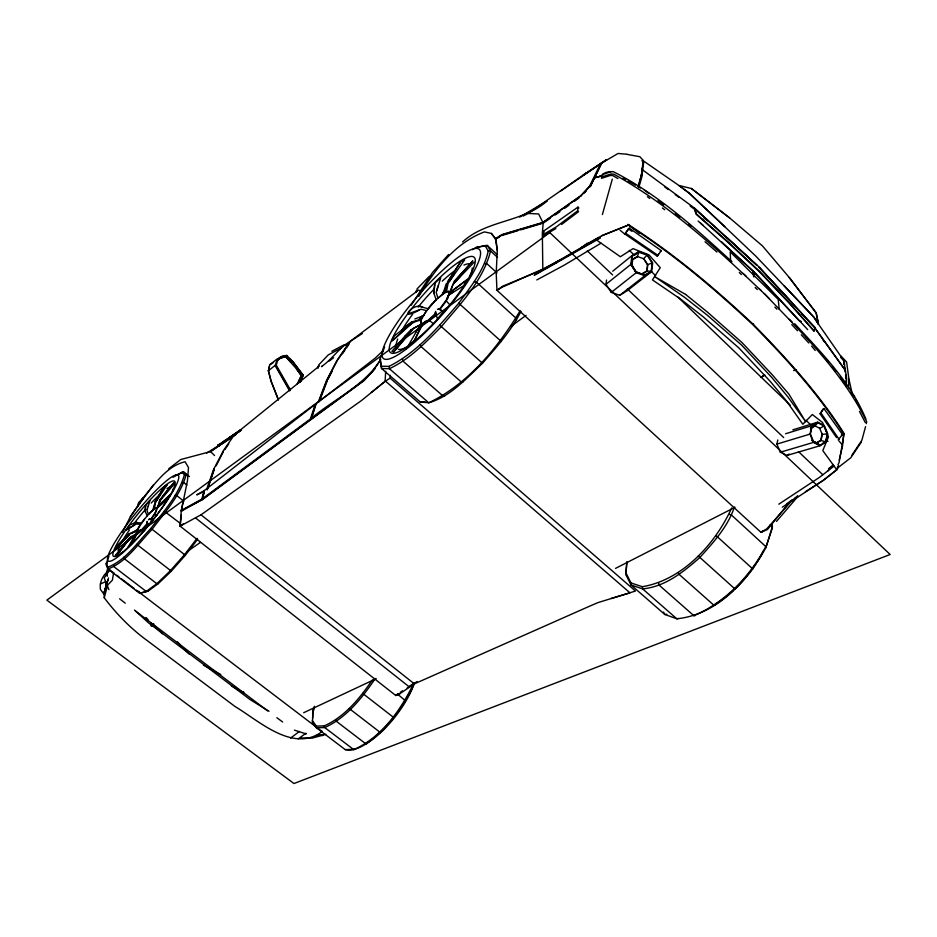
<?xml version="1.0" encoding="UTF-8"?>
<svg xmlns="http://www.w3.org/2000/svg" width="937" height="937" viewBox="0 0 937 937"><rect width="100%" height="100%" fill="white"/><g stroke="black" fill="none" stroke-linecap="round" stroke-linejoin="round"><path stroke-width="1.41" d="M626.83 561.638L625.822 574.557L631.081 585.028L664.801 614.461L676.807 618.783C716.981 614.719 747.199 581.268 765.787 547.805L772.381 526.699L772.252 523.877M435.166 312.326L437.462 318.861L443.775 311.822L438.387 308.835M418.816 296.35C434.499 270.055 454.832 243.07 484.417 231.907L491.363 233.407L495.989 239.322L497.301 250.495L496.2 272.854L496.95 290.294L760.996 532.333L767.426 529.557L789.727 501.881M390.307 375.35L390.12 378.138L635.473 591.036L597.818 602.655L588.284 606.766L414.365 683.869L399.935 693.649L395.73 695.477L180.115 526.149L200.998 514.823L361.506 400.521L385.107 381.359L385.681 371.239M845.842 384.955L846.099 380.609M848.442 387.824L848.945 379.262L846.591 361.951L840.84 355.931M846.228 385.775L846.661 378.653L845.443 370.548L814.745 327.927M312.29 720.67L316.202 726.116L316.413 727.78L324.729 727.557L353.776 749.647C381.781 737.079 400.696 710.234 413.721 683.331L413.896 684.408C403.343 707.564 387.391 728.389 366.859 743.545C360.089 747.304 353.284 751.497 345.179 749.6L316.413 727.78L312.431 722.204L312.935 710.41L314.422 706.287M312.665 718.269L312.935 710.41M449.655 281.088L464.74 259.772L460.547 261.903L447.558 282.189M183.769 523.596L180.115 526.149L181.228 511.192L202.029 499.655L363.509 380.703L372.926 371.005L380.574 359.913M625.822 574.557L626.806 563.231M765.787 547.805L772.229 528.327L772.381 526.699L770.237 524.708M555.828 228.569L543.589 235.702L542.687 234.859L556.156 227L577.637 210.813L577.988 207.112L578.89 207.979M180.115 526.149L181.309 515.116M638.413 186.639L642.618 170.101L641.927 176.753L638.8 187.505M644.691 275.138L641.798 273.897L646.753 270.969L647.514 264.656L643.637 258.647L647.104 255.122L652.175 263.004L651.192 271.285L644.691 275.138L635.532 271.718L631.351 264.351L632.37 256.035L638.905 252.217L647.104 255.122M626.443 291.313L651.648 271.66L652.679 262.969L647.35 254.7L638.753 251.666L631.913 255.672L612.716 271.203M641.213 177.081L642.243 168.543M642.583 165.697L642.934 162.851L642.606 165.299M631.632 265.686L632.37 256.035M651.648 271.66L644.832 275.689L636.211 272.69L630.847 264.386L631.913 255.672M625.33 291.981L619.732 295.296L611.264 292.414L606.005 284.309L606.544 280.034M422.845 307.207C413.299 301.433 396.948 322.422 419.471 309.983M641.939 170.393L642.302 170.909L642.29 167.758M641.962 170.206L642.641 169.913L643.637 162.476L641.939 160.59M626.982 154.23L618.104 153.469L601.308 163.296L590.322 186.58L589.56 186.158L580.917 195.552L542.746 222.456L502.068 234.519L495.392 238.712L491.363 233.407M107.076 573.011L107.896 567.295M148.269 506.156L149.873 500.803L145.61 505.371L145.188 511.438L147.296 515.725L141.522 522.905L134.471 522.682M138.828 502.572C152.637 488.165 164.514 466.509 185.104 461.765L188.501 467.575L187.482 480.599L181.228 511.192M137.786 506.109L138.395 503.017L143.443 498.425L153.399 484.909M107.052 572.519L107.896 567.201M813.82 330.831L788.86 302.218L760.176 271.941L727.932 241.769L696.425 213.952L694.176 208.225L696.214 214.315L727.674 242.086L759.614 271.953L788.614 302.534L814.054 330.96L814.909 327.481L759.263 267.209L694.739 208.283L642.641 169.913M113.529 573.28L112.405 580.155L105.67 587.136L104.23 592.383L104.253 597.771C116.364 613.934 130.899 628.704 147.238 640.603L235 706.486C259.537 721.15 293.187 753.313 322.316 731.434M145.61 505.371L145.2 511.661M436.865 290.564L440.73 277.715L434.85 283.185L433.819 293.164L436.185 299.746L432.109 304.197A17.37 3.725 -48.5 0 0 424.004 314.773A17.416 3.736 -48.5 0 0 420.912 322.094L422.025 323.57L427.401 320.946L436.01 313.099M542.687 234.859L543.296 231.322L577.988 207.112M814.054 330.96L814.909 327.481L808.151 320.735M207.206 489.887L214.011 469.086M184.003 509.353L181.755 510.97L181.321 510.454L183.406 500.51M777.78 439.98L776.89 444.103L780.322 452.231L786.893 455.464L820.062 445.743L825.954 442.182L827.699 433.843L824.302 425.562L817.708 422.189L792.843 429.837M820.062 445.743L813.445 442.405L810.013 434.1L811.782 425.714L817.708 422.189M822.054 434.159L820.777 440.226L816.49 442.814L811.676 440.378M813.117 441.233L816.724 443.06L821.011 440.472L822.288 434.405L819.57 428.139M825.626 441.795L827.301 433.843L824.045 425.948L817.767 422.728L812.11 426.089L810.423 434.1L813.703 442.018L820.016 445.192L825.626 441.795L821.011 440.472M731.938 261.739C695.43 228.195 658.02 194.404 613.524 171.787C608.968 171.33 601.097 172.197 601.507 178.346L610.491 175.395L612.903 175.617L617.881 178.557M590.322 186.58L594.374 177.913L600.945 176.215M434.85 283.185L433.819 293.48M137.06 533.586L130.782 536.725L124.492 543.472M278.312 399.748L271.004 381.054L268.357 370.759L269.575 365.594L268.497 370.911L271.144 381.195L278.465 399.853M839.201 460.161L842.48 446.317L843.687 433.878C818.294 393.938 786.401 358.836 753.313 325.186L752.751 324.635C713.924 288.256 673.164 253.833 628.247 225.161L601.835 235.761M181.321 510.454L201.888 499.07L202.544 499.503L204.418 490.508L315.207 404.362L310.452 418.909L202.345 498.789L202.544 499.503L185.116 508.545M202.345 498.789L204.418 490.508M201.888 499.07L203.961 490.801L196.747 494.865L202.989 491.948M602.386 214.538L612.306 179.154M753.781 276.509L753.407 271.367L753.957 276.684L753.407 271.367L721.373 241.652M152.555 510.77L154.628 504.071M104.253 597.771L107.486 585.73M104.265 594.62L100.423 589.408C99.193 581.701 103.421 574.1 109.77 569.93L114.396 573.456M865.554 426.651L861.841 440.32L851.874 455.23M148.069 506.203L147.402 509.236M421.521 324.507L413.604 328.313L393.798 351.832L391.9 351.375L404.655 336.395M866.233 423.653L866.748 421.802C842.621 372.633 802.669 333.619 765.154 294.546L764.967 294.37C718.421 249.933 670.342 205.695 613.84 174.177L611.018 173.954L601.8 176.976M442.943 294.265L446.164 283.829M298.516 383.256L302.194 375.105C295.612 368.546 288.994 349.138 277.645 360.288L276.263 365.207L290.353 389.733M289.744 390.179L275.384 365.219L277.036 359.421L281.779 356.599L286.921 355.521M384.557 347.077L380.106 358.976L381.382 366.238L389.042 366.367C417.492 352.136 438.364 326.931 458.743 303.213C470.28 286.98 484.031 271.004 488.212 250.999L485.05 245.588L475.844 247.532L472.365 249.71M638.437 185.397L641.564 174.645L643.262 160.426L639.854 156.713L627.263 154.418M197.613 539.325L185.362 555.266L171.33 571.137L158.271 583.657L147.882 591.259L139.695 593.308L107.849 569.017L107.626 567.26C126.108 560.279 137.587 542.054 150.927 528.374C163.413 511.543 178.709 495.275 184.437 474.661L182.024 472.236L173.099 477.261M276.556 359.82L281.405 356.517L286.745 355.369L292.649 361.413L303.096 374.905L300.39 381.827M437.966 286.019L436.197 292.473L437.884 298.048L445.485 292.168L447.535 282.025L460.547 261.903M416.133 290.938L416.251 292.403L417.199 288.76L428.584 277.071L430.985 275.771M107.169 582.603L104.23 592.383L108.024 579.851M105.67 587.136L108.54 577.965M202.544 499.503L311.119 419.366L315.921 404.573M375.093 368.698L364.106 380.574L311.119 419.366L315.722 403.964L375.046 358.25L383.233 350.532M602.315 175.606L602.807 174.118M427.014 321.824L421.849 324.202L419.963 326.146M317.959 366.777L318.03 368.159L318.674 364.973L328.29 354.877L340.658 348.365M207.909 487.99L214.257 469.566M207.229 487.802L213.636 469.332L222.901 451.611M734.339 507.21C727.78 526.817 713.362 542.535 699.74 557.585C683.378 572.027 665.176 586.726 642.641 588.893L631.081 585.028L631.011 582.955L625.857 572.73M631.011 582.955L642.337 586.714C682.71 579.968 715.446 543.706 731.692 507.936M632.405 259.362L637.394 256.445L638.905 252.217M313.075 711.722L314.457 707.892M182.024 472.236L183.746 472.061L186.217 474.532C180.443 495.591 164.795 512.188 152.075 529.37C138.453 543.319 126.741 561.954 107.849 569.017L106.42 565.257L107.368 562.68M106.42 565.257L106.209 563.594L109.008 556.028M422.868 324.003L414.213 340.845L408.696 345.027L416.04 332.085M318.498 401.54L326.533 380.539L336.77 360.827L349.993 341.501L362.279 333.584M319.002 401.13L327.048 380.141L337.285 360.429L350.52 341.103L418.757 289.955M319.212 401.762L327.282 380.703M138.008 531.747L132.07 543.355L128.029 547.196L135.982 533.68M148.514 519.766L150.271 518.84L153.27 519.297L149.1 519.18M300.308 382.109L303.225 375.444M136.65 533.34L136.392 531.302L130.278 533.844L114.9 549.469L116.235 546.412L129.54 533.598M410.886 324.354L392.076 340.904L394.008 336.207L411.905 321.977M838.603 465.9L836.952 469.66L823.342 480.376L782.313 507.21M805.398 491.738L823.084 480.47L836.741 469.742L838.381 466.076M147.25 509.154L146.968 510.583L148.514 514.272L154.043 509.037L155.144 501.623L164.209 486.83L167.266 484.64L156.702 500.604M296.912 384.486L301.386 375.526L296.432 368.791L285.668 356.681L281.1 357.852L276.626 360.511L277.645 360.288M298.798 381.312L301.327 375.772L296.432 368.791M595.194 177.503L594.187 178.744M560.08 191.417L606.801 159.583L600.605 163.577L589.56 186.158M594.936 177.198L601.285 164.022M837.936 464.834L839.083 462.491L844.167 433.597C818.891 393.493 786.705 358.566 753.711 324.776L753.383 324.448C714.509 288.046 673.715 253.576 628.75 224.868L602.304 235.445L535.05 274.354L600.102 237.483M131.871 543.39C134.413 539.607 137.376 525.868 144.603 530.647M413.955 340.869C417.808 336.805 422.833 312.126 433.07 323.628M122.489 532.275L130.395 516.662L142.74 498.531M138.875 503.31L143.396 497.641M216.154 465.83L223.123 452.114M225.77 440.8L226.52 440.261M327.915 379.473L332.389 370.865M520.117 310.803C497.781 347.674 468.289 383.795 428.759 402.793L420.326 402.008L381.558 368.522L380.106 358.976M381.382 366.238L381.558 368.522L389.37 368.698L428.759 402.793C450.533 396.492 466.439 378.325 482.508 363.251C496.657 347.03 511.297 330.702 520.995 311.33M594.374 177.913L590.158 185.924L581.022 195.845L542.792 222.772L502.173 234.882L495.497 239.076L497.301 250.495M160.133 499.562L157.428 507.655L156.526 507.585C151.302 509.787 158.072 496.633 159.887 495.275M159.255 501.424L164.303 493.986L173.977 482.555L174.329 483.843L160.368 500.299M411.132 305.321L432.531 272.444L448.6 254.513M155.167 501.763L164.209 486.83M157.896 506.425L169.902 495.087L167.243 499.573L159.583 505.957M155.237 512.726L150.892 519.121M836.518 437.556L820.109 413.803L822.229 410.277M820.109 413.803L823.986 408.579L842.492 434.545L838.158 439.933M450.826 291.875L467.657 279.343L463.803 285.633L448.882 295.014M657.224 256.141L661.288 250.671L629.371 228.195L628.411 228.862L624.862 234.027L657.224 256.141L658.77 253.728M420.104 326.123L416.051 331.874M133.113 537.826L137.247 532.239L141.241 530.237M861.185 442.264L850.808 457.748L836.729 468.652M156.76 515.502L154.956 513.792L150.576 519.988M454.246 273.991L448.085 283.489L446.41 291.747L448.858 291.102L450.041 291.758L454.281 281.346L472.845 260.908L454.386 281.405M222.549 451.845L234.297 434.909L319.353 365.992M224.751 449.737L228.792 443.798M342.427 353.799L344.898 350.18M346.549 347.779L349.009 344.172M624.862 234.027L629.371 228.195M109.77 569.93L104.194 577.965L108.891 589.596M130.009 538.061L116.938 555.219L115.298 555.5L129.165 538.225M380.691 359.539C364.188 386.021 334.169 398.975 310.967 418.546M435.705 311.342L435.377 314.282M316.202 726.116L324.343 725.882C344.945 716.536 359.785 698.311 372.294 680.028M375.304 678.47C362.08 697.913 346.667 717.648 324.729 727.557L324.343 725.882M130.395 516.662L143.443 498.425M449.889 304.912L446.328 300.929L439.945 309.327M160.368 499.421L173.977 482.555M116.809 555.161L131.274 536.62M412.093 330.023L393.798 351.832M197.075 538.342L184.507 554.692L170.171 570.902L156.83 583.692L146.242 591.446L139.695 593.308L138.758 591.27M144.368 519.262L137.048 530.119L136.497 532.345L137.411 532.872M408.263 346.104L411.003 342.673M153.059 519.379L148.796 524.861L146.875 522.003M439.488 309.245L446.785 299.336L449.268 293.199L448.038 291.864A17.428 3.736 -48.5 0 0 441.561 295.178L436.127 299.922M827.558 471.252L833.157 464.565M432.074 304.127L428.15 308.706L419.144 306.376M817.767 422.728L815.014 425.937L810.704 428.502M776.504 521.394L797.973 496.376M147.624 523.268L141.393 529.955M147.695 523.584L142.459 529.346M128.849 535.214L114.946 549.632M147.261 515.783L151.185 511.707A13.282 2.132 -50.9 0 1 155.929 508.182L156.901 508.627M160.414 500.03L157.521 508.123M410.992 329.801L404.597 336.313M410.711 329.941L420.783 324.366L420.865 320.231C408.356 321.813 401.575 333.97 392.029 340.681M147.238 521.359L147.074 522.823M584.383 193.022L586.363 190.879M460.442 276.099L452.876 284.579L450.135 292.613M818.997 324.905L844.366 361.331L844.975 370.783L844.67 368.241M329.215 361.061L333.619 357.747M436.302 313.391L428.818 320.442M454.539 282.681L474.204 262.184M159.548 505.769L156.549 508.686M584.114 245.916L587.253 243.081M169.738 495.134L157.744 506.448L155.835 512.316M125.16 537.358L129.4 533.61L136.685 530.623L140.409 524.357L136.052 524.029L126.354 529.815L129.845 524.943L136.743 522.167M794.482 498.484L797.633 495.802M275.384 365.219L268.357 370.759M437.509 309.327L439.863 309.269L443.506 311.916M218.684 444.63L217.852 445.321L219.012 445.918L217.852 445.321L240.493 429.931L228.968 437.837M385.107 381.359L390.12 378.138M794.67 498.425L791.332 501.178L766.934 528.679L760.996 532.333L763.362 530.623M371.38 392.451L385.435 381.09L630.004 592.863L611.076 598.52M634.22 255.332L638.753 251.666M349.993 341.501C338.772 348.142 332.096 359.339 321.485 366.601L322.34 366.262M606.005 284.309L630.847 264.386M276.708 359.293L269.797 364.751L273.51 362.49M611.264 292.414L636.211 272.69M619.732 295.296L644.832 275.689M168.719 468.781L180.712 459.54L210.544 451.587L235.316 434.791M134.869 524.79L126.343 530.014M834.059 466.052L819.535 477.331L778.823 504.188M786.459 504.106L792.152 499.737M561.579 224.447L578.539 211.68L577.637 210.813M399.935 693.649L395.73 695.477L397.979 693.79M290.54 738.087L299.465 731.434M415.208 682.862L410.277 686.423M410.019 686.048L413.51 683.506M417.094 681.55L407.185 687.934M462.562 241.945C486.537 219.879 522.963 222.502 547.208 200.869L519.637 217.126M156.608 508.428L154.956 513.792M510.7 326.533L526.079 315.406M564.461 208.459L568.982 205.203M574.639 201.127L579.16 197.871M298.271 738.801L306.024 733.238M406.014 326.076L411.73 321.988L421.287 319.142L426.593 310.639L421.041 309.233L408.251 313.778M606.801 159.583L583.107 175.184L600.605 163.577M586.574 172.713L528.152 213.472L523.209 216.025M224.037 442.135L210.544 451.587L214.55 455.523M234.297 434.909L241.16 430.118M233.899 435.225L240.727 430.458M467.446 279.413L450.627 291.899L449.163 293.761L447.605 298.88M236.288 433.597L241.324 430.036M187.353 551.436L200.436 542.406M395.73 695.477L397.991 693.93M400.24 692.373L402.488 690.827M233.852 435.412L236.159 433.819M228.101 439.207L231.755 436.642M550.37 218.251L543.191 223.158L520.738 229.834M555.161 214.983L559.939 211.715M238.771 431.5L222.748 442.276C222.901 443.424 224.974 439.617 227.55 439.43M222.35 443.681L230.139 438.446M233.711 436.033L236.101 434.428M453.098 291.993L448.05 295.553L446.328 300.929M660.304 251.315L661.288 250.671M495.497 239.076L499.456 237.038M131.976 532.93L138.512 528.901M760.926 377.47L764.569 375.105M828.589 468.582L833.333 465.537M206.679 453.075L218.391 445.719M786.893 455.464L789.223 454.058M810.458 428.256L814.768 425.691L819.805 428.385L824.045 425.948M601.027 243.187L564.25 265.136L536.807 279.94M637.675 256.703L632.698 259.608L631.925 265.944L635.04 270.77M502.747 286.921L496.95 290.294L502.665 286.195L543.062 269.563L556.531 262.524M217.934 445.298L226.227 440.507M581.514 247.239L598.614 237.448M227.621 439.512L222.748 442.276M600.242 238.033L534.184 275.431M760.891 377.166L764.686 375.023M331.85 351.27L344.207 344.746L346.643 344.816M503.602 286.593L542.816 269.06L561.486 259.233M658.699 583.189L659.355 585.332L693.872 615.714C725.226 602.268 749.951 576.454 765.798 546.587L731.539 515.116L729.396 514.39M615.539 568.384L735.03 507.28M822.944 409.094L823.986 408.579M841.449 435.037L842.492 434.545M303.67 712.717L376.217 678.669M100.364 583.985L105.822 581.584L105.846 587.019M604.435 174.001L611.1 171.553M414.833 318.967L423.793 315.64M501.775 235.515L517.927 230.666M647.514 264.656L652.175 263.004M599.938 175.98L602.585 175.043M785.557 433.749L811.782 425.714M776.89 444.103L810.013 434.1M780.322 452.231L813.445 442.405M823.19 442.99L825.954 442.182M281.1 357.852L285.832 356.868L291.302 362.432M315.699 735.709L325.818 734.362L312.279 738.122L300.66 737.934M594.433 177.573L601.285 176.097M793.627 370.56L796.427 369.963M301.245 375.292L302.194 375.105M345.179 749.6L355.182 749.354M678.634 618.479L676.807 618.783L642.641 588.893L642.337 586.714M693.872 615.714L695.371 615.468M301.327 375.772L302.288 375.632M366.859 743.545L365.676 743.72L358.239 738.04L336.453 721.373L335.821 719.803M419.764 290.704L421.427 290.47M147.882 591.259L146.242 591.446L114.056 566.838L113.693 565.105M822.288 434.405L827.301 433.843M666.839 614.25L664.801 614.461L663.525 612.048M420.326 402.008L425.339 402.09M184.437 474.661L186.217 474.532L188.501 476.359M175.336 475.434L183.746 472.061L189.356 476.57M485.05 245.588L487.31 245.459L497.055 254.419M475.844 247.532L487.31 245.459L490.566 250.975L497.512 257.359M444.806 395.882L442.955 395.941L403.074 361.213L402.465 358.988M158.271 583.657L156.83 583.692L132.738 565.187L124.41 558.78L123.836 557.187M715.06 605.302L713.982 605.325L679.243 574.486L678.189 572.542M488.212 250.999L490.566 250.975C483.059 280.819 460.395 303.822 441.21 326.814C425.492 342.485 409.82 359.211 389.37 368.698L389.042 366.367M153.82 623.96L152.497 623.948L162.382 633.799M182.106 482.614L183.863 482.649L186.896 485.073M528.152 213.472L538.646 213.929L543.191 223.158L542.347 233.008L542.816 269.06M646.753 270.969L651.192 271.285M380.317 732.5L349.208 708.536M484.593 263.461L486.924 263.695L496.997 272.925M462.784 382.226L461.309 381.991L421.123 346.667L420.127 344.734M175.137 495.31L176.777 495.603L183.933 501.295M171.33 571.137L136.802 544.397M474.38 281.639L476.511 282.26L486.748 291.536L516.182 318.322L516.498 319.915M320.056 734.831L322.656 735.615M294.405 730.134L306.235 733.964M635.532 271.718L642.091 274.154L647.045 271.226L647.795 264.913L643.93 258.893L637.394 256.445M164.291 511.239L180.478 523.514M801.264 321.543L798.804 320.384L753.36 271.531M735.147 589.127L698.241 555.981M220.769 674.523L203.481 665.153M623.175 178.147L625.658 179.541M628.13 180.946L635.567 185.151M638.05 186.545L640.533 187.95M269.013 711.277L250.085 699.576L148.503 622.847L134.471 610.069M231.439 685.954L243.737 692.9L243.444 691.705M458.743 303.213L501.283 341.478M393.798 717.59L362.771 693.485M482.508 363.251L439.793 325.268M716.137 535.659L752.868 569.04M681.504 187.037L679.079 185.503L691.412 188.536L729.747 218.028M816.724 443.06L820.016 445.192M185.362 555.266L150.927 528.374M625.822 233.36L658.207 255.496M310.452 418.909L311.119 419.366M642.618 160.356L678.294 185.046M596.377 239.931L620.353 256.738L633.037 248.633L649.107 254.969L660.269 267.713L652.445 279.905L680.848 299.278L703.16 316.776L738.824 347.885L770.109 381.265L786.272 400.708L802.81 424.25L812.344 414.529L822.663 422.634L828.472 436.923L822.791 450.615L836.741 469.742M628.411 228.862L631.96 231.357M628.036 224.306L639.339 233.325M664.743 186.943L668.245 189.497M675.249 194.627L678.751 197.192M276.872 717.719L282.658 722.005M647.42 196.735L649.716 198.468M662.4 208.002L664.708 209.736M135.549 611.065L267.607 710.867M644.246 190.047L648.837 193.537M658.032 200.53L663.771 204.898M675.261 213.636L679.852 217.138M312.431 722.204L314.598 723.856M116.703 575.213L119.011 576.969M121.33 578.726L134.038 588.401M136.357 590.169L322.363 731.727M691.295 188.454L729.642 217.923L762.46 245.916L789.305 277.551L816.244 312.958L818.54 324.202L816.771 321.649M690.124 205.964L693.521 208.6M119.596 598.778L125.253 603.17M397.768 694.294L405.498 700.817M195.517 517.927L409.246 686.868M200.998 514.823L414.365 683.869M705.022 241.734L716.922 252.053M620.142 230.291L624.171 233.618M688.683 224.365L690.827 226.204M698.112 221.038L703.3 225.548M704.202 217.513L708.583 221.355M693.966 207.944L756.909 265.312L727.194 237.717M703.816 217.747L705.866 219.574M700.548 223.17L756.534 274.318L807.694 329.648M726.152 257.441L731.469 262.348M764.241 293.515L769.523 298.915M724.793 226.707L689.082 193.163L679.056 185.549L689.163 192.975L755.983 256.316L813.995 317.163L818.54 324.202L813.937 317.362L784.199 285.832M694.387 208.248L701.263 214.725M739.293 272.573L741.413 274.564M755.175 287.53L757.295 289.533M543.296 231.322L544.198 232.165M743.1 273.405L746.274 276.415M758.958 288.491L761.078 290.493M587.288 250.87L612.622 274.951M627.392 288.994L783.672 437.556M798.465 451.611L822.768 474.708M629.301 250.343L634.572 255.414M651.438 271.648L655.654 275.701M677.802 296.994L790.219 405.135M805.937 420.256L811.173 425.304M825.848 439.418L827.945 441.432M758.97 267.221L789.575 299.91M581.022 195.845L580.917 195.552M145.973 617.506L148.034 619.58M495.392 238.712L495.989 239.322M789.341 319.271L792.315 322.316M189.016 653.956L177.398 641.845M774.899 307.137L776.878 309.198M791.788 324.612L797.528 330.738M759.333 267.595L814.792 327.786L845.42 370.314M840.559 357.302L844.366 361.331M794.763 323.757C821.538 352.886 850.562 381.933 865.893 419.038M806.242 337.051L808.233 339.159M801.287 334.814L808.807 342.977M801.65 313.544L806.288 318.791M838.896 440.894L841.813 444.22M826.914 360.487L828.753 362.631M811.594 346.104L815.213 350.461M292.602 361.389L303.201 375.503M789.212 277.446L816.104 312.841L818.376 323.979M832.372 366.976L835.781 371.567M840.044 377.295L845.162 384.17M851.124 392.193L854.544 396.773M822.932 339.744L824.607 342.099M821.152 413.299L839.201 439.441M631.351 264.351L636.469 272.28M289.615 390.881L275.08 365.371M859.452 411.402L865.261 422.54M855.739 399.279L858.128 404.315M106.209 563.594L107.626 567.26M753.219 323.687L753.547 324.612M151.29 623.328L151.911 625.986M848.945 379.262L852.412 394.641M845.596 375.081L846.181 379.157L845.619 374.835M844.296 364.774L843.921 361.905L844.214 364.434M844.67 367.655L845.233 371.966M753.055 271.226L753.629 276.438M779.221 309.362L778.214 299.383L730.204 251.877L730.637 261.411M772.041 524.17L772.229 528.327M151.068 623.164L151.115 626.021M107.216 571.851L107.275 576.29M413.791 684.783A52.097 18.061 -52.6 0 1 366.215 743.545M173.134 489.161A42.751 6.91 -50.8 0 1 172.56 491.316M123.637 551.694A42.751 6.91 -50.8 0 1 121.072 553.029M118.214 550.851A42.751 6.91 -50.8 0 1 119.163 547.548M121.447 542.71A42.751 6.91 -50.8 0 1 129.482 529.873M133.827 523.853A42.751 6.91 -50.8 0 1 145.586 509.283M151.173 503.075A42.751 6.91 -50.8 0 1 159.864 494.396M166.985 488.61A42.751 6.91 -50.8 0 1 171.635 486.467M419.05 319.95A62.697 13.821 -48.4 0 1 421.709 316.53M442.428 293.222A62.697 13.821 -48.4 0 1 445.543 290.142M472.26 268.029A56.056 11.97 -48.7 0 1 470.222 275.384M409.692 345.261A56.056 11.97 -48.7 0 1 403.847 348.4M402.875 348.775A56.056 11.97 -48.7 0 1 398.307 349.325M396.246 346.971A56.056 11.97 -48.7 0 1 397.698 339.065M402.125 330.035A56.056 11.97 -48.7 0 1 412.631 314.211M418.101 307.16A56.056 11.97 -48.7 0 1 434.37 288.819M442.264 281.123A56.056 11.97 -48.7 0 1 454.234 271.074M463.967 265.089A56.056 11.97 -48.7 0 1 470.28 263.988M418.933 320.407A51.394 11.244 -48.7 0 1 422.517 315.605M427.975 308.823A51.394 11.244 -48.7 0 1 435.623 300.121M442.522 292.976A51.394 11.244 -48.7 0 1 446.457 289.193M763.374 550.921A67.077 30.64 -46.8 0 1 757.401 561.743M755.831 564.191A67.077 30.64 -46.8 0 1 735.58 588.366M733.402 590.404A67.077 30.64 -46.8 0 1 714.779 604.681M549.808 232.61L46.85 600.137L293.96 783.531L890.15 554.505L549.808 232.61M685.591 294.417L654.916 276.766L684.502 297.287L706.814 314.785L741.507 345.015L771.865 377.564L788.017 397.042L805.644 421.685L788.872 394.067L772.053 374.531L742.01 342.579L707.189 311.892L685.591 294.417M125.335 550.441A55.377 8.843 -50.8 0 0 178.815 476.992A55.377 8.843 -50.8 0 0 125.312 526.676A55.377 8.843 -50.8 0 0 125.335 550.441M128.322 547.185A48.361 7.742 -50.8 0 0 175.196 482.895A48.361 7.742 -50.8 0 0 128.674 525.926A48.361 7.742 -50.8 0 0 128.322 547.185M405.92 349.337A72.617 15.32 -48.7 0 0 480.576 253.646A72.617 15.32 -48.7 0 0 407.302 308.847A72.617 15.32 -48.7 0 0 405.92 349.337M409.891 344.781A63.423 13.446 -48.7 0 0 475.305 261.118A63.423 13.446 -48.7 0 0 411.554 308.788A63.423 13.446 -48.7 0 0 409.891 344.781"/></g></svg>
